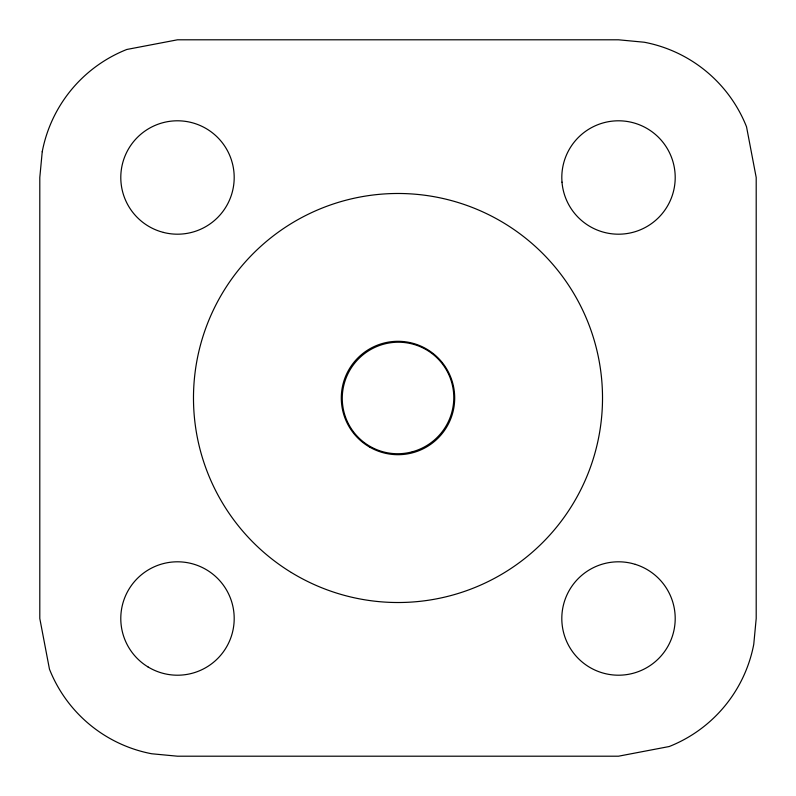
<?xml version="1.0" encoding="UTF-8"?>
<svg xmlns="http://www.w3.org/2000/svg" width="796" height="796" viewBox="0 0 796 796"><rect width="100%" height="100%" fill="white"/><g stroke="black" fill="none" stroke-linecap="round" stroke-linejoin="round"><path stroke-width="1.19" d="M42.238 151.698L39.8 177.498L39.8 618.502L49.471 669.197A137.698 137.698 0 0 0 151.698 753.762L177.498 756.2L618.502 756.2L669.197 746.529A137.698 137.698 0 0 0 753.762 644.302L756.2 618.502L756.2 177.498L746.529 126.803A137.698 137.698 0 0 0 644.302 42.238L618.502 39.8L177.498 39.8L126.803 49.471A137.698 137.698 0 0 0 42.238 151.698M635.298 564.354L631.865 563.399A56.695 56.695 0 0 0 563.787 633.347A56.695 56.695 0 0 0 657.874 659.307A56.695 56.695 0 0 0 635.298 564.354M163.399 232.412L159.976 231.417A56.695 56.695 0 0 1 137.4 137.4A56.695 56.695 0 0 1 231.417 159.976L232.412 163.399A56.695 56.695 0 0 1 163.399 232.412M561.996 182.155L561.817 178.593A56.695 56.695 0 0 1 644.85 127.29A56.695 56.695 0 0 1 649.805 224.77A56.695 56.695 0 0 1 561.996 182.155M291.336 572.503A204.522 204.522 0 0 0 602.453 403.124A204.522 204.522 0 0 0 300.211 218.373A204.522 204.522 0 0 0 291.336 572.503M148.076 666.978A56.695 56.695 0 0 0 234.183 619.746A56.695 56.695 0 0 0 150.225 568.792A56.695 56.695 0 0 0 148.076 666.978M369.652 447.103A56.695 56.695 0 0 0 454.695 398A56.695 56.695 0 0 0 369.652 348.897A56.695 56.695 0 0 0 369.652 447.103M412.288 451.79A55.939 55.581 -45 0 0 437.581 358.419A55.939 55.581 -45 0 0 344.21 383.712A55.939 55.581 -45 0 0 412.288 451.79"/></g></svg>
